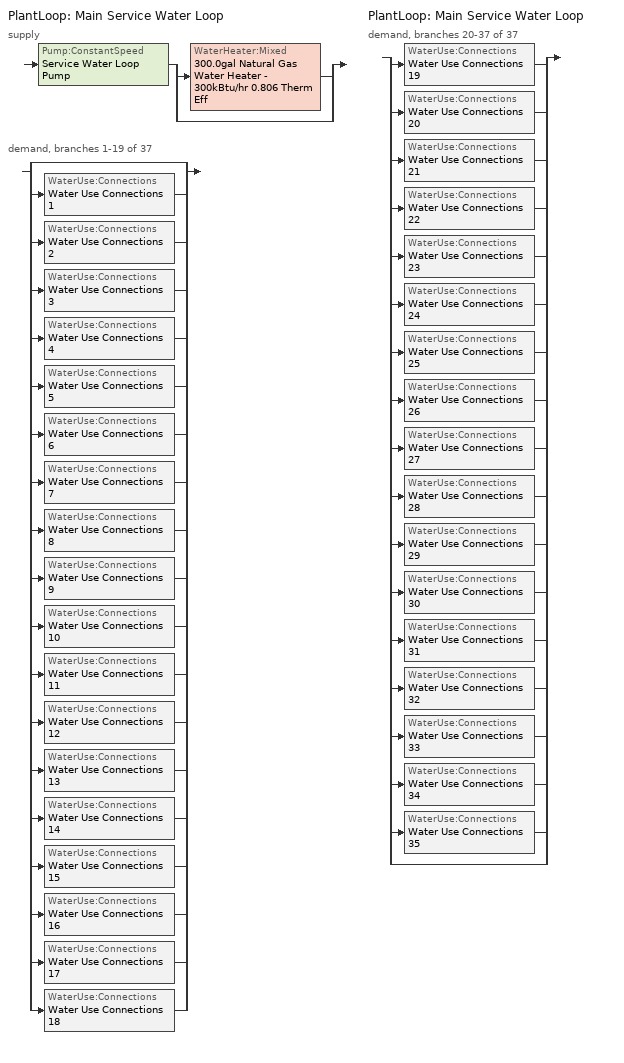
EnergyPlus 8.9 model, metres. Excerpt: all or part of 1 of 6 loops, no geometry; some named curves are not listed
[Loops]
PlantLoop 'Main Service Water Loop'
 supply: Pump:ConstantSpeed 'Service Water Loop Pump' > split
  | WaterHeater:Mixed '300.0gal Natural Gas Water Heater - 300kBtu/hr 0.806 Therm Eff'
  | bypass
 demand, branches 1-19 of 37: split
  | bypass
  | WaterUse:Connections 'Water Use Connections 1'
  | WaterUse:Connections 'Water Use Connections 2'
  | WaterUse:Connections 'Water Use Connections 3'
  | WaterUse:Connections 'Water Use Connections 4'
  | WaterUse:Connections 'Water Use Connections 5'
  | WaterUse:Connections 'Water Use Connections 6'
  | WaterUse:Connections 'Water Use Connections 7'
  | WaterUse:Connections 'Water Use Connections 8'
  | WaterUse:Connections 'Water Use Connections 9'
  | WaterUse:Connections 'Water Use Connections 10'
  | WaterUse:Connections 'Water Use Connections 11'
  | WaterUse:Connections 'Water Use Connections 12'
  | WaterUse:Connections 'Water Use Connections 13'
  | WaterUse:Connections 'Water Use Connections 14'
  | WaterUse:Connections 'Water Use Connections 15'
  | WaterUse:Connections 'Water Use Connections 16'
  | WaterUse:Connections 'Water Use Connections 17'
  | WaterUse:Connections 'Water Use Connections 18'
PlantLoop 'Main Service Water Loop'
 demand, branches 20-37 of 37: split
  | WaterUse:Connections 'Water Use Connections 19'
  | WaterUse:Connections 'Water Use Connections 20'
  | WaterUse:Connections 'Water Use Connections 21'
  | WaterUse:Connections 'Water Use Connections 22'
  | WaterUse:Connections 'Water Use Connections 23'
  | WaterUse:Connections 'Water Use Connections 24'
  | WaterUse:Connections 'Water Use Connections 25'
  | WaterUse:Connections 'Water Use Connections 26'
  | WaterUse:Connections 'Water Use Connections 27'
  | WaterUse:Connections 'Water Use Connections 28'
  | WaterUse:Connections 'Water Use Connections 29'
  | WaterUse:Connections 'Water Use Connections 30'
  | WaterUse:Connections 'Water Use Connections 31'
  | WaterUse:Connections 'Water Use Connections 32'
  | WaterUse:Connections 'Water Use Connections 33'
  | WaterUse:Connections 'Water Use Connections 34'
  | WaterUse:Connections 'Water Use Connections 35'
  | bypass
[Coil:Cooling:DX:SingleSpeed] Availability Schedule=Always On Discrete; Gross Rated Total Cooling Capacity {W}=Autosize; Gross Rated Sensible Heat Ratio=Autosize; Rated Air Flow Rate {m3/s}=Autosize; Rated Evaporator Fan Power Per Volume Flow Rate {W/(m3/s)}=773.3; Condenser Type=AirCooled; Evaporative Condenser Effectiveness=0; Evaporative Condenser Air Flow Rate {m3/s}=Autosize; Evaporative Condenser Pump Rated Power Consumption {W}=Autosize; Crankcase Heater Capacity {W}=0; Maximum Outdoor Dry-Bulb Temperature for Crankcase Heater Operation {C}=0; Basin Heater Capacity {W/K}=0; Basin Heater Setpoint Temperature {C}=10
Name | Gross Rated Cooling COP {W/W} | Total Cooling Capacity Function of Temperature Curve | Total Cooling Capacity Function of Flow Fraction Curve | Energy Input Ratio Function of Temperature Curve | Energy Input Ratio Function of Flow Fraction Curve | Part Load Fraction Correlation Curve
GuestRoom402_405 ZN PTAC 1spd DX AC Clg Coil 13kBtu/hr 9.9EER | 3.34932 | PSZ-Fine Storage DX Coil Cap-FT 33 | DX Coil Cap-FF 33 | PSZ-AC DX Coil EIR-FT 33 | Split DX Coil EIR-FF 33 | HPACCOOLPLFFPLR 33
GuestRoom406_408 ZN PTAC 1spd DX AC Clg Coil 11kBtu/hr 10.5EER | 3.54883 | PSZ-Fine Storage DX Coil Cap-FT 34 | DX Coil Cap-FF 34 | PSZ-AC DX Coil EIR-FT 34 | Split DX Coil EIR-FF 34 | HPACCOOLPLFFPLR 34
GuestRoom409_412 ZN PTAC 1spd DX AC Clg Coil 45kBtu/hr 9.3EER | 3.17651 | PSZ-Fine Storage DX Coil Cap-FT 35 | DX Coil Cap-FF 35 | PSZ-AC DX Coil EIR-FT 35 | Split DX Coil EIR-FF 35 | HPACCOOLPLFFPLR 35
[PlantLoop]
Main Service Water Loop: Fluid Type=Water; Plant Equipment Operation Scheme=Main Service Water Loop Operation Schemes; Maximum Loop Temperature {C}=60; Minimum Loop Temperature {C}=10; Maximum Loop Flow Rate {m3/s}=Autosize; Minimum Loop Flow Rate {m3/s}=0; Plant Loop Volume {m3}=Autocalculate; Load Distribution Scheme=Optimal; Plant Loop Demand Calculation Scheme=SingleSetpoint
[Sizing:Plant]
Main Service Water Loop: Loop Type=Heating; Design Loop Exit Temperature {C}=60; Loop Design Temperature Difference {deltaC}=5; Sizing Option=NonCoincident; Zone Timesteps in Averaging Window=1; Coincident Sizing Factor Mode=None
[Pump:ConstantSpeed]
Service Water Loop Pump: Design Flow Rate {m3/s}=Autosize; Design Pump Head {Pa}=29891; Design Power Consumption {W}=Autosize; Motor Efficiency=0.855; Fraction of Motor Inefficiencies to Fluid Stream=0; Pump Control Type=Intermittent; Design Power Sizing Method=PowerPerFlowPerPressure; Design Electric Power per Unit Flow Rate {W/(m3/s)}=348701.1; Design Shaft Power per Unit Flow Rate per Unit Head=1.28205
[WaterHeater:Mixed]
300.0gal Natural Gas Water Heater - 300kBtu/hr 0.806 Therm Eff: Tank Volume {m3}=1.13562; Setpoint Temperature Schedule=Service Water Loop Temp - 140F; Deadband Temperature Difference {deltaC}=2; Maximum Temperature Limit {C}=82.2222; Heater Control Type=Cycle; Heater Maximum Capacity {W}=87921.3; Heater Ignition Minimum Flow Rate {m3/s}=0; Heater Ignition Delay {s}=0; Heater Fuel Type=NaturalGas; Heater Thermal Efficiency=0.806081; Off Cycle Parasitic Fuel Consumption Rate {W}=19.9992; Off Cycle Parasitic Fuel Type=NaturalGas; Off Cycle Parasitic Heat Fraction to Tank=0.8; On Cycle Parasitic Fuel Consumption Rate {W}=19.9992; On Cycle Parasitic Fuel Type=NaturalGas; On Cycle Parasitic Heat Fraction to Tank=0; Ambient Temperature Indicator=Schedule; Ambient Temperature Schedule=Water Heater Ambient Temp Schedule - 70F; Off Cycle Loss Coefficient to Ambient Temperature {W/K}=13.7474; Off Cycle Loss Fraction to Zone=1; On Cycle Loss Coefficient to Ambient Temperature {W/K}=13.7474; On Cycle Loss Fraction to Zone=1; Use Side Effectiveness=1; Source Side Effectiveness=1; Use Side Design Flow Rate {m3/s}=Autosize; Source Side Design Flow Rate {m3/s}=Autosize; Indirect Water Heating Recovery Time {hr}=1.5; Source Side Flow Control Mode=IndirectHeatPrimarySetpoint
[SetpointManager:Scheduled]
Service hot water setpoint manager: Control Variable=Temperature; Schedule=Service Water Loop Temp - 140F
[WaterUse:Connections]
Name | Water Use Equipment Name 1
Water Use Connections 1 | Guestroom103 Service Water Use 0.04gal/min
Water Use Connections 2 | Guestroom104 Service Water Use 0.04gal/min
Water Use Connections 3 | Guestroom105 Service Water Use 0.04gal/min
Water Use Connections 4 | Guestroom202_205 Service Water Use 0.15gal/min
Water Use Connections 5 | Guestroom206_208 Service Water Use 0.12gal/min
Water Use Connections 6 | Guestroom209_212 Service Water Use 0.15gal/min
Water Use Connections 7 | Guestroom213 Service Water Use 0.04gal/min
Water Use Connections 8 | Guestroom214 Service Water Use 0.04gal/min
Water Use Connections 9 | Guestroom219 Service Water Use 0.04gal/min
Water Use Connections 10 | Guestroom220_223 Service Water Use 0.15gal/min
Water Use Connections 11 | Guestroom224 Service Water Use 0.04gal/min
Water Use Connections 12 | Guestroom309_312 Service Water Use 0.15gal/min
Water Use Connections 13 | Guestroom314 Service Water Use 0.04gal/min
Water Use Connections 14 | Guestroom315_318 Service Water Use 0.15gal/min
Water Use Connections 15 | Guestroom320_323 Service Water Use 0.15gal/min
Water Use Connections 16 | Guestroom101 Service Water Use 0.04gal/min
Water Use Connections 17 | Guestroom102 Service Water Use 0.04gal/min
Water Use Connections 18 | Guestroom201 Service Water Use 0.04gal/min
Water Use Connections 19 | Guestroom215_218 Service Water Use 0.15gal/min
Water Use Connections 20 | Guestroom301 Service Water Use 0.04gal/min
Water Use Connections 21 | Guestroom302_305 Service Water Use 0.15gal/min
Water Use Connections 22 | Guestroom306_308 Service Water Use 0.12gal/min
Water Use Connections 23 | Guestroom313 Service Water Use 0.04gal/min
Water Use Connections 24 | Guestroom319 Service Water Use 0.04gal/min
Water Use Connections 25 | Guestroom324 Service Water Use 0.04gal/min
Water Use Connections 26 | Guestroom401 Service Water Use 0.04gal/min
Water Use Connections 27 | Guestroom409_412 Service Water Use 0.15gal/min
Water Use Connections 28 | Guestroom415_418 Service Water Use 0.15gal/min
Water Use Connections 29 | Guestroom419 Service Water Use 0.04gal/min
Water Use Connections 30 | Guestroom420_423 Service Water Use 0.15gal/min
Water Use Connections 31 | Guestroom424 Service Water Use 0.04gal/min
Water Use Connections 32 | Guestroom402_405 Service Water Use 0.15gal/min
Water Use Connections 33 | Guestroom406_408 Service Water Use 0.12gal/min
Water Use Connections 34 | Guestroom413 Service Water Use 0.04gal/min
Water Use Connections 35 | Guestroom414 Service Water Use 0.04gal/min
[WaterUse:Equipment]
Name | Peak Flow Rate {m3/s} | Flow Rate Fraction Schedule | Target Temperature Schedule | Sensible Fraction Schedule | Latent Fraction Schedule
Guestroom103 Service Water Use 0.04gal/min | 2.3345e-06 | HotelSmall GuestRoom_SHW_Sch | Schedule Ruleset 5 | Schedule Ruleset 3 | Schedule Ruleset 4
Guestroom104 Service Water Use 0.04gal/min | 2.33434e-06 | HotelSmall GuestRoom_SHW_Sch | Schedule Ruleset 8 | Schedule Ruleset 6 | Schedule Ruleset 7
Guestroom105 Service Water Use 0.04gal/min | 2.33434e-06 | HotelSmall GuestRoom_SHW_Sch | Schedule Ruleset 11 | Schedule Ruleset 9 | Schedule Ruleset 10
Guestroom202_205 Service Water Use 0.15gal/min | 9.33801e-06 | HotelSmall GuestRoom_SHW_Sch | Schedule Ruleset 14 | Schedule Ruleset 12 | Schedule Ruleset 13
Guestroom206_208 Service Water Use 0.12gal/min | 7.54224e-06 | HotelSmall GuestRoom_SHW_Sch | Schedule Ruleset 17 | Schedule Ruleset 15 | Schedule Ruleset 16
Guestroom209_212 Service Water Use 0.15gal/min | 9.33801e-06 | HotelSmall GuestRoom_SHW_Sch | Schedule Ruleset 20 | Schedule Ruleset 18 | Schedule Ruleset 19
Guestroom213 Service Water Use 0.04gal/min | 2.3345e-06 | HotelSmall GuestRoom_SHW_Sch | Schedule Ruleset 23 | Schedule Ruleset 21 | Schedule Ruleset 22
Guestroom214 Service Water Use 0.04gal/min | 2.33434e-06 | HotelSmall GuestRoom_SHW_Sch | Schedule Ruleset 26 | Schedule Ruleset 24 | Schedule Ruleset 25
Guestroom219 Service Water Use 0.04gal/min | 2.33434e-06 | HotelSmall GuestRoom_SHW_Sch | Schedule Ruleset 29 | Schedule Ruleset 27 | Schedule Ruleset 28
Guestroom220_223 Service Water Use 0.15gal/min | 9.33735e-06 | HotelSmall GuestRoom_SHW_Sch | Schedule Ruleset 32 | Schedule Ruleset 30 | Schedule Ruleset 31
Guestroom224 Service Water Use 0.04gal/min | 2.33434e-06 | HotelSmall GuestRoom_SHW_Sch | Schedule Ruleset 35 | Schedule Ruleset 33 | Schedule Ruleset 34
Guestroom309_312 Service Water Use 0.15gal/min | 9.33801e-06 | HotelSmall GuestRoom_SHW_Sch | Schedule Ruleset 38 | Schedule Ruleset 36 | Schedule Ruleset 37
Guestroom314 Service Water Use 0.04gal/min | 2.33434e-06 | HotelSmall GuestRoom_SHW_Sch | Schedule Ruleset 41 | Schedule Ruleset 39 | Schedule Ruleset 40
Guestroom315_318 Service Water Use 0.15gal/min | 9.33735e-06 | HotelSmall GuestRoom_SHW_Sch | Schedule Ruleset 44 | Schedule Ruleset 42 | Schedule Ruleset 43
Guestroom320_323 Service Water Use 0.15gal/min | 9.33735e-06 | HotelSmall GuestRoom_SHW_Sch | Schedule Ruleset 47 | Schedule Ruleset 45 | Schedule Ruleset 46
Guestroom101 Service Water Use 0.04gal/min | 2.3345e-06 | HotelSmall AlwaysOff | Schedule Ruleset 50 | Schedule Ruleset 48 | Schedule Ruleset 49
Guestroom102 Service Water Use 0.04gal/min | 2.3345e-06 | HotelSmall AlwaysOff | Schedule Ruleset 53 | Schedule Ruleset 51 | Schedule Ruleset 52
Guestroom201 Service Water Use 0.04gal/min | 2.3345e-06 | HotelSmall AlwaysOff | Schedule Ruleset 56 | Schedule Ruleset 54 | Schedule Ruleset 55
Guestroom215_218 Service Water Use 0.15gal/min | 9.33735e-06 | HotelSmall AlwaysOff | Schedule Ruleset 59 | Schedule Ruleset 57 | Schedule Ruleset 58
Guestroom301 Service Water Use 0.04gal/min | 2.3345e-06 | HotelSmall AlwaysOff | Schedule Ruleset 62 | Schedule Ruleset 60 | Schedule Ruleset 61
Guestroom302_305 Service Water Use 0.15gal/min | 9.33801e-06 | HotelSmall AlwaysOff | Schedule Ruleset 65 | Schedule Ruleset 63 | Schedule Ruleset 64
Guestroom306_308 Service Water Use 0.12gal/min | 7.54224e-06 | HotelSmall AlwaysOff | Schedule Ruleset 68 | Schedule Ruleset 66 | Schedule Ruleset 67
Guestroom313 Service Water Use 0.04gal/min | 2.3345e-06 | HotelSmall AlwaysOff | Schedule Ruleset 71 | Schedule Ruleset 69 | Schedule Ruleset 70
Guestroom319 Service Water Use 0.04gal/min | 2.33434e-06 | HotelSmall AlwaysOff | Schedule Ruleset 74 | Schedule Ruleset 72 | Schedule Ruleset 73
Guestroom324 Service Water Use 0.04gal/min | 2.33434e-06 | HotelSmall AlwaysOff | Schedule Ruleset 77 | Schedule Ruleset 75 | Schedule Ruleset 76
Guestroom401 Service Water Use 0.04gal/min | 2.3345e-06 | HotelSmall GuestRoom_SHW_Sch | Schedule Ruleset 80 | Schedule Ruleset 78 | Schedule Ruleset 79
Guestroom409_412 Service Water Use 0.15gal/min | 9.33801e-06 | HotelSmall GuestRoom_SHW_Sch | Schedule Ruleset 83 | Schedule Ruleset 81 | Schedule Ruleset 82
Guestroom415_418 Service Water Use 0.15gal/min | 9.33735e-06 | HotelSmall GuestRoom_SHW_Sch | Schedule Ruleset 86 | Schedule Ruleset 84 | Schedule Ruleset 85
Guestroom419 Service Water Use 0.04gal/min | 2.33434e-06 | HotelSmall GuestRoom_SHW_Sch | Schedule Ruleset 89 | Schedule Ruleset 87 | Schedule Ruleset 88
Guestroom420_423 Service Water Use 0.15gal/min | 9.33735e-06 | HotelSmall GuestRoom_SHW_Sch | Schedule Ruleset 92 | Schedule Ruleset 90 | Schedule Ruleset 91
Guestroom424 Service Water Use 0.04gal/min | 2.33434e-06 | HotelSmall GuestRoom_SHW_Sch | Schedule Ruleset 95 | Schedule Ruleset 93 | Schedule Ruleset 94
Guestroom402_405 Service Water Use 0.15gal/min | 9.33801e-06 | HotelSmall AlwaysOff | Schedule Ruleset 98 | Schedule Ruleset 96 | Schedule Ruleset 97
Guestroom406_408 Service Water Use 0.12gal/min | 7.54224e-06 | HotelSmall AlwaysOff | Schedule Ruleset 101 | Schedule Ruleset 99 | Schedule Ruleset 100
Guestroom413 Service Water Use 0.04gal/min | 2.3345e-06 | HotelSmall AlwaysOff | Schedule Ruleset 104 | Schedule Ruleset 102 | Schedule Ruleset 103
Guestroom414 Service Water Use 0.04gal/min | 2.33434e-06 | HotelSmall AlwaysOff | Schedule Ruleset 107 | Schedule Ruleset 105 | Schedule Ruleset 106
[PlantEquipmentOperationSchemes]
Main Service Water Loop Operation Schemes: Control Scheme Object Type 1=PlantEquipmentOperation:HeatingLoad; Control Scheme Name 1=Main Service Water Loop Heating Operation Scheme; Control Scheme Schedule Name 1=Always On Discrete
[PlantEquipmentOperation:HeatingLoad]
Main Service Water Loop Heating Operation Scheme: Load Range Lower Limit 1 {W}=0; Load Range Upper Limit 1 {W}=1000000000; Range Equipment List Name 1=Main Service Water Loop Heating Equipment List
[PlantEquipmentList]
Main Service Water Loop Heating Equipment List: WaterHeater:Mixed, 300.0gal Natural Gas Water Heater - 300kBtu/hr 0.806 Therm Eff
[Schedule:Day:Interval]
HotelSmall AlwaysOff Default; HotelSmall AlwaysOff Summer Design Day; HotelSmall AlwaysOff Winter Design Day: No, 24:00, 0
HotelSmall GuestRoom_SHW_Sch Default; HotelSmall GuestRoom_SHW_Sch Summer Design Day; HotelSmall GuestRoom_SHW_Sch Winter Design Day: No, 01:00, 0.2, 04:00, 0.15, 05:00, 0.2, 06:00, 0.25, 07:00, 0.35, 08:00, 0.6, 09:00, 0.8, 10:00, 0.55, 11:00, 0.4, 12:00, 0.3, 17:00, 0.2, 18:00, 0.25, 19:00, 0.3, 22:00, 0.4, 23:00, 0.6, 24:00, 0.35
HotelSmall GuestRoom_SHW_Sch Wkdy Day: No, 01:00, 0.2, 04:00, 0.15, 05:00, 0.2, 06:00, 0.35, 07:00, 0.6, 08:00, 0.8, 09:00, 0.55, 10:00, 0.4, 11:00, 0.3, 17:00, 0.2, 18:00, 0.3, 19:00, 0.55, 21:00, 0.4, 22:00, 0.6, 23:00, 0.45, 24:00, 0.25
Schedule Day 100; Schedule Day 103; Schedule Day 106; Schedule Day 109; Schedule Day 112; Schedule Day 115; Schedule Day 118; Schedule Day 121; Schedule Day 124; Schedule Day 127; Schedule Day 130; Schedule Day 133; Schedule Day 136; Schedule Day 139; Schedule Day 142; Schedule Day 145; Schedule Day 148; Schedule Day 151; Schedule Day 154; Schedule Day 157; Schedule Day 160; Schedule Day 163; Schedule Day 166; Schedule Day 169; Schedule Day 172; Schedule Day 175; Schedule Day 178; Schedule Day 181; Schedule Day 184; Schedule Day 187; Schedule Day 190; Schedule Day 193; Schedule Day 89; Schedule Day 94; Schedule Day 97: No, 24:00, 0.2
Schedule Day 101; Schedule Day 104; Schedule Day 107; Schedule Day 110; Schedule Day 113; Schedule Day 116; Schedule Day 119; Schedule Day 122; Schedule Day 125; Schedule Day 128; Schedule Day 131; Schedule Day 134; Schedule Day 137; Schedule Day 140; Schedule Day 143; Schedule Day 146; Schedule Day 149; Schedule Day 152; Schedule Day 155; Schedule Day 158; Schedule Day 161; Schedule Day 164; Schedule Day 167; Schedule Day 170; Schedule Day 173; Schedule Day 176; Schedule Day 179; Schedule Day 182; Schedule Day 185; Schedule Day 188; Schedule Day 191; Schedule Day 194; Schedule Day 90; Schedule Day 95; Schedule Day 98: No, 24:00, 0.05
Schedule Day 102; Schedule Day 105; Schedule Day 108; Schedule Day 111; Schedule Day 114; Schedule Day 117; Schedule Day 120; Schedule Day 123; Schedule Day 126; Schedule Day 129; Schedule Day 132; Schedule Day 135; Schedule Day 138; Schedule Day 141; Schedule Day 144; Schedule Day 147; Schedule Day 150; Schedule Day 153; Schedule Day 156; Schedule Day 159; Schedule Day 162; Schedule Day 165; Schedule Day 168; Schedule Day 171; Schedule Day 174; Schedule Day 177; Schedule Day 180; Schedule Day 183; Schedule Day 186; Schedule Day 189; Schedule Day 192; Schedule Day 195; Schedule Day 91; Schedule Day 96; Schedule Day 99; Service Water Loop Temp - 140F Default: No, 24:00, 60
Water Heater Ambient Temp Schedule - 70F Default: No, 24:00, 21.1111
[Schedule:Week:Daily]
HotelSmall AlwaysOff Week Rule - Jan1-Dec31: HotelSmall AlwaysOff Default, HotelSmall AlwaysOff Default, HotelSmall AlwaysOff Default, HotelSmall AlwaysOff Default, HotelSmall AlwaysOff Default, HotelSmall AlwaysOff Default, HotelSmall AlwaysOff Default, HotelSmall AlwaysOff Default, HotelSmall AlwaysOff Summer Design Day, HotelSmall AlwaysOff Winter Design Day, HotelSmall AlwaysOff Default, HotelSmall AlwaysOff Default
HotelSmall GuestRoom_SHW_Sch Week Rule - Jan1-Dec31: HotelSmall GuestRoom_SHW_Sch Default, HotelSmall GuestRoom_SHW_Sch Wkdy Day, HotelSmall GuestRoom_SHW_Sch Wkdy Day, HotelSmall GuestRoom_SHW_Sch Wkdy Day, HotelSmall GuestRoom_SHW_Sch Wkdy Day, HotelSmall GuestRoom_SHW_Sch Wkdy Day, HotelSmall GuestRoom_SHW_Sch Default, HotelSmall GuestRoom_SHW_Sch Default, HotelSmall GuestRoom_SHW_Sch Summer Design Day, HotelSmall GuestRoom_SHW_Sch Winter Design Day, HotelSmall GuestRoom_SHW_Sch Default, HotelSmall GuestRoom_SHW_Sch Default
Schedule Ruleset 10 Week Rule - Jan1-Dec31: Schedule Day 98, Schedule Day 98, Schedule Day 98, Schedule Day 98, Schedule Day 98, Schedule Day 98, Schedule Day 98, Schedule Day 98, Schedule Day 98, Schedule Day 98, Schedule Day 98, Schedule Day 98
Schedule Ruleset 100 Week Rule - Jan1-Dec31: Schedule Day 188, Schedule Day 188, Schedule Day 188, Schedule Day 188, Schedule Day 188, Schedule Day 188, Schedule Day 188, Schedule Day 188, Schedule Day 188, Schedule Day 188, Schedule Day 188, Schedule Day 188
Schedule Ruleset 101 Week Rule - Jan1-Dec31: Schedule Day 189, Schedule Day 189, Schedule Day 189, Schedule Day 189, Schedule Day 189, Schedule Day 189, Schedule Day 189, Schedule Day 189, Schedule Day 189, Schedule Day 189, Schedule Day 189, Schedule Day 189
Schedule Ruleset 102 Week Rule - Jan1-Dec31: Schedule Day 190, Schedule Day 190, Schedule Day 190, Schedule Day 190, Schedule Day 190, Schedule Day 190, Schedule Day 190, Schedule Day 190, Schedule Day 190, Schedule Day 190, Schedule Day 190, Schedule Day 190
Schedule Ruleset 103 Week Rule - Jan1-Dec31: Schedule Day 191, Schedule Day 191, Schedule Day 191, Schedule Day 191, Schedule Day 191, Schedule Day 191, Schedule Day 191, Schedule Day 191, Schedule Day 191, Schedule Day 191, Schedule Day 191, Schedule Day 191
Schedule Ruleset 104 Week Rule - Jan1-Dec31: Schedule Day 192, Schedule Day 192, Schedule Day 192, Schedule Day 192, Schedule Day 192, Schedule Day 192, Schedule Day 192, Schedule Day 192, Schedule Day 192, Schedule Day 192, Schedule Day 192, Schedule Day 192
Schedule Ruleset 105 Week Rule - Jan1-Dec31: Schedule Day 193, Schedule Day 193, Schedule Day 193, Schedule Day 193, Schedule Day 193, Schedule Day 193, Schedule Day 193, Schedule Day 193, Schedule Day 193, Schedule Day 193, Schedule Day 193, Schedule Day 193
Schedule Ruleset 106 Week Rule - Jan1-Dec31: Schedule Day 194, Schedule Day 194, Schedule Day 194, Schedule Day 194, Schedule Day 194, Schedule Day 194, Schedule Day 194, Schedule Day 194, Schedule Day 194, Schedule Day 194, Schedule Day 194, Schedule Day 194
Schedule Ruleset 107 Week Rule - Jan1-Dec31: Schedule Day 195, Schedule Day 195, Schedule Day 195, Schedule Day 195, Schedule Day 195, Schedule Day 195, Schedule Day 195, Schedule Day 195, Schedule Day 195, Schedule Day 195, Schedule Day 195, Schedule Day 195
Schedule Ruleset 11 Week Rule - Jan1-Dec31: Schedule Day 99, Schedule Day 99, Schedule Day 99, Schedule Day 99, Schedule Day 99, Schedule Day 99, Schedule Day 99, Schedule Day 99, Schedule Day 99, Schedule Day 99, Schedule Day 99, Schedule Day 99
Schedule Ruleset 12 Week Rule - Jan1-Dec31: Schedule Day 100, Schedule Day 100, Schedule Day 100, Schedule Day 100, Schedule Day 100, Schedule Day 100, Schedule Day 100, Schedule Day 100, Schedule Day 100, Schedule Day 100, Schedule Day 100, Schedule Day 100
Schedule Ruleset 13 Week Rule - Jan1-Dec31: Schedule Day 101, Schedule Day 101, Schedule Day 101, Schedule Day 101, Schedule Day 101, Schedule Day 101, Schedule Day 101, Schedule Day 101, Schedule Day 101, Schedule Day 101, Schedule Day 101, Schedule Day 101
Schedule Ruleset 14 Week Rule - Jan1-Dec31: Schedule Day 102, Schedule Day 102, Schedule Day 102, Schedule Day 102, Schedule Day 102, Schedule Day 102, Schedule Day 102, Schedule Day 102, Schedule Day 102, Schedule Day 102, Schedule Day 102, Schedule Day 102
Schedule Ruleset 15 Week Rule - Jan1-Dec31: Schedule Day 103, Schedule Day 103, Schedule Day 103, Schedule Day 103, Schedule Day 103, Schedule Day 103, Schedule Day 103, Schedule Day 103, Schedule Day 103, Schedule Day 103, Schedule Day 103, Schedule Day 103
Schedule Ruleset 16 Week Rule - Jan1-Dec31: Schedule Day 104, Schedule Day 104, Schedule Day 104, Schedule Day 104, Schedule Day 104, Schedule Day 104, Schedule Day 104, Schedule Day 104, Schedule Day 104, Schedule Day 104, Schedule Day 104, Schedule Day 104
Schedule Ruleset 17 Week Rule - Jan1-Dec31: Schedule Day 105, Schedule Day 105, Schedule Day 105, Schedule Day 105, Schedule Day 105, Schedule Day 105, Schedule Day 105, Schedule Day 105, Schedule Day 105, Schedule Day 105, Schedule Day 105, Schedule Day 105
Schedule Ruleset 18 Week Rule - Jan1-Dec31: Schedule Day 106, Schedule Day 106, Schedule Day 106, Schedule Day 106, Schedule Day 106, Schedule Day 106, Schedule Day 106, Schedule Day 106, Schedule Day 106, Schedule Day 106, Schedule Day 106, Schedule Day 106
Schedule Ruleset 19 Week Rule - Jan1-Dec31: Schedule Day 107, Schedule Day 107, Schedule Day 107, Schedule Day 107, Schedule Day 107, Schedule Day 107, Schedule Day 107, Schedule Day 107, Schedule Day 107, Schedule Day 107, Schedule Day 107, Schedule Day 107
Schedule Ruleset 20 Week Rule - Jan1-Dec31: Schedule Day 108, Schedule Day 108, Schedule Day 108, Schedule Day 108, Schedule Day 108, Schedule Day 108, Schedule Day 108, Schedule Day 108, Schedule Day 108, Schedule Day 108, Schedule Day 108, Schedule Day 108
Schedule Ruleset 21 Week Rule - Jan1-Dec31: Schedule Day 109, Schedule Day 109, Schedule Day 109, Schedule Day 109, Schedule Day 109, Schedule Day 109, Schedule Day 109, Schedule Day 109, Schedule Day 109, Schedule Day 109, Schedule Day 109, Schedule Day 109
Schedule Ruleset 22 Week Rule - Jan1-Dec31: Schedule Day 110, Schedule Day 110, Schedule Day 110, Schedule Day 110, Schedule Day 110, Schedule Day 110, Schedule Day 110, Schedule Day 110, Schedule Day 110, Schedule Day 110, Schedule Day 110, Schedule Day 110
Schedule Ruleset 23 Week Rule - Jan1-Dec31: Schedule Day 111, Schedule Day 111, Schedule Day 111, Schedule Day 111, Schedule Day 111, Schedule Day 111, Schedule Day 111, Schedule Day 111, Schedule Day 111, Schedule Day 111, Schedule Day 111, Schedule Day 111
Schedule Ruleset 24 Week Rule - Jan1-Dec31: Schedule Day 112, Schedule Day 112, Schedule Day 112, Schedule Day 112, Schedule Day 112, Schedule Day 112, Schedule Day 112, Schedule Day 112, Schedule Day 112, Schedule Day 112, Schedule Day 112, Schedule Day 112
Schedule Ruleset 25 Week Rule - Jan1-Dec31: Schedule Day 113, Schedule Day 113, Schedule Day 113, Schedule Day 113, Schedule Day 113, Schedule Day 113, Schedule Day 113, Schedule Day 113, Schedule Day 113, Schedule Day 113, Schedule Day 113, Schedule Day 113
Schedule Ruleset 26 Week Rule - Jan1-Dec31: Schedule Day 114, Schedule Day 114, Schedule Day 114, Schedule Day 114, Schedule Day 114, Schedule Day 114, Schedule Day 114, Schedule Day 114, Schedule Day 114, Schedule Day 114, Schedule Day 114, Schedule Day 114
Schedule Ruleset 27 Week Rule - Jan1-Dec31: Schedule Day 115, Schedule Day 115, Schedule Day 115, Schedule Day 115, Schedule Day 115, Schedule Day 115, Schedule Day 115, Schedule Day 115, Schedule Day 115, Schedule Day 115, Schedule Day 115, Schedule Day 115
Schedule Ruleset 28 Week Rule - Jan1-Dec31: Schedule Day 116, Schedule Day 116, Schedule Day 116, Schedule Day 116, Schedule Day 116, Schedule Day 116, Schedule Day 116, Schedule Day 116, Schedule Day 116, Schedule Day 116, Schedule Day 116, Schedule Day 116
Schedule Ruleset 29 Week Rule - Jan1-Dec31: Schedule Day 117, Schedule Day 117, Schedule Day 117, Schedule Day 117, Schedule Day 117, Schedule Day 117, Schedule Day 117, Schedule Day 117, Schedule Day 117, Schedule Day 117, Schedule Day 117, Schedule Day 117
Schedule Ruleset 3 Week Rule - Jan1-Dec31: Schedule Day 89, Schedule Day 89, Schedule Day 89, Schedule Day 89, Schedule Day 89, Schedule Day 89, Schedule Day 89, Schedule Day 89, Schedule Day 89, Schedule Day 89, Schedule Day 89, Schedule Day 89
Schedule Ruleset 30 Week Rule - Jan1-Dec31: Schedule Day 118, Schedule Day 118, Schedule Day 118, Schedule Day 118, Schedule Day 118, Schedule Day 118, Schedule Day 118, Schedule Day 118, Schedule Day 118, Schedule Day 118, Schedule Day 118, Schedule Day 118
Schedule Ruleset 31 Week Rule - Jan1-Dec31: Schedule Day 119, Schedule Day 119, Schedule Day 119, Schedule Day 119, Schedule Day 119, Schedule Day 119, Schedule Day 119, Schedule Day 119, Schedule Day 119, Schedule Day 119, Schedule Day 119, Schedule Day 119
Schedule Ruleset 32 Week Rule - Jan1-Dec31: Schedule Day 120, Schedule Day 120, Schedule Day 120, Schedule Day 120, Schedule Day 120, Schedule Day 120, Schedule Day 120, Schedule Day 120, Schedule Day 120, Schedule Day 120, Schedule Day 120, Schedule Day 120
Schedule Ruleset 33 Week Rule - Jan1-Dec31: Schedule Day 121, Schedule Day 121, Schedule Day 121, Schedule Day 121, Schedule Day 121, Schedule Day 121, Schedule Day 121, Schedule Day 121, Schedule Day 121, Schedule Day 121, Schedule Day 121, Schedule Day 121
Schedule Ruleset 34 Week Rule - Jan1-Dec31: Schedule Day 122, Schedule Day 122, Schedule Day 122, Schedule Day 122, Schedule Day 122, Schedule Day 122, Schedule Day 122, Schedule Day 122, Schedule Day 122, Schedule Day 122, Schedule Day 122, Schedule Day 122
Schedule Ruleset 35 Week Rule - Jan1-Dec31: Schedule Day 123, Schedule Day 123, Schedule Day 123, Schedule Day 123, Schedule Day 123, Schedule Day 123, Schedule Day 123, Schedule Day 123, Schedule Day 123, Schedule Day 123, Schedule Day 123, Schedule Day 123
Schedule Ruleset 36 Week Rule - Jan1-Dec31: Schedule Day 124, Schedule Day 124, Schedule Day 124, Schedule Day 124, Schedule Day 124, Schedule Day 124, Schedule Day 124, Schedule Day 124, Schedule Day 124, Schedule Day 124, Schedule Day 124, Schedule Day 124
Schedule Ruleset 37 Week Rule - Jan1-Dec31: Schedule Day 125, Schedule Day 125, Schedule Day 125, Schedule Day 125, Schedule Day 125, Schedule Day 125, Schedule Day 125, Schedule Day 125, Schedule Day 125, Schedule Day 125, Schedule Day 125, Schedule Day 125
Schedule Ruleset 38 Week Rule - Jan1-Dec31: Schedule Day 126, Schedule Day 126, Schedule Day 126, Schedule Day 126, Schedule Day 126, Schedule Day 126, Schedule Day 126, Schedule Day 126, Schedule Day 126, Schedule Day 126, Schedule Day 126, Schedule Day 126
Schedule Ruleset 39 Week Rule - Jan1-Dec31: Schedule Day 127, Schedule Day 127, Schedule Day 127, Schedule Day 127, Schedule Day 127, Schedule Day 127, Schedule Day 127, Schedule Day 127, Schedule Day 127, Schedule Day 127, Schedule Day 127, Schedule Day 127
Schedule Ruleset 4 Week Rule - Jan1-Dec31: Schedule Day 90, Schedule Day 90, Schedule Day 90, Schedule Day 90, Schedule Day 90, Schedule Day 90, Schedule Day 90, Schedule Day 90, Schedule Day 90, Schedule Day 90, Schedule Day 90, Schedule Day 90
Schedule Ruleset 40 Week Rule - Jan1-Dec31: Schedule Day 128, Schedule Day 128, Schedule Day 128, Schedule Day 128, Schedule Day 128, Schedule Day 128, Schedule Day 128, Schedule Day 128, Schedule Day 128, Schedule Day 128, Schedule Day 128, Schedule Day 128
Schedule Ruleset 41 Week Rule - Jan1-Dec31: Schedule Day 129, Schedule Day 129, Schedule Day 129, Schedule Day 129, Schedule Day 129, Schedule Day 129, Schedule Day 129, Schedule Day 129, Schedule Day 129, Schedule Day 129, Schedule Day 129, Schedule Day 129
Schedule Ruleset 42 Week Rule - Jan1-Dec31: Schedule Day 130, Schedule Day 130, Schedule Day 130, Schedule Day 130, Schedule Day 130, Schedule Day 130, Schedule Day 130, Schedule Day 130, Schedule Day 130, Schedule Day 130, Schedule Day 130, Schedule Day 130
Schedule Ruleset 43 Week Rule - Jan1-Dec31: Schedule Day 131, Schedule Day 131, Schedule Day 131, Schedule Day 131, Schedule Day 131, Schedule Day 131, Schedule Day 131, Schedule Day 131, Schedule Day 131, Schedule Day 131, Schedule Day 131, Schedule Day 131
Schedule Ruleset 44 Week Rule - Jan1-Dec31: Schedule Day 132, Schedule Day 132, Schedule Day 132, Schedule Day 132, Schedule Day 132, Schedule Day 132, Schedule Day 132, Schedule Day 132, Schedule Day 132, Schedule Day 132, Schedule Day 132, Schedule Day 132
Schedule Ruleset 45 Week Rule - Jan1-Dec31: Schedule Day 133, Schedule Day 133, Schedule Day 133, Schedule Day 133, Schedule Day 133, Schedule Day 133, Schedule Day 133, Schedule Day 133, Schedule Day 133, Schedule Day 133, Schedule Day 133, Schedule Day 133
Schedule Ruleset 46 Week Rule - Jan1-Dec31: Schedule Day 134, Schedule Day 134, Schedule Day 134, Schedule Day 134, Schedule Day 134, Schedule Day 134, Schedule Day 134, Schedule Day 134, Schedule Day 134, Schedule Day 134, Schedule Day 134, Schedule Day 134
Schedule Ruleset 47 Week Rule - Jan1-Dec31: Schedule Day 135, Schedule Day 135, Schedule Day 135, Schedule Day 135, Schedule Day 135, Schedule Day 135, Schedule Day 135, Schedule Day 135, Schedule Day 135, Schedule Day 135, Schedule Day 135, Schedule Day 135
Schedule Ruleset 48 Week Rule - Jan1-Dec31: Schedule Day 136, Schedule Day 136, Schedule Day 136, Schedule Day 136, Schedule Day 136, Schedule Day 136, Schedule Day 136, Schedule Day 136, Schedule Day 136, Schedule Day 136, Schedule Day 136, Schedule Day 136
Schedule Ruleset 49 Week Rule - Jan1-Dec31: Schedule Day 137, Schedule Day 137, Schedule Day 137, Schedule Day 137, Schedule Day 137, Schedule Day 137, Schedule Day 137, Schedule Day 137, Schedule Day 137, Schedule Day 137, Schedule Day 137, Schedule Day 137
Schedule Ruleset 5 Week Rule - Jan1-Dec31: Schedule Day 91, Schedule Day 91, Schedule Day 91, Schedule Day 91, Schedule Day 91, Schedule Day 91, Schedule Day 91, Schedule Day 91, Schedule Day 91, Schedule Day 91, Schedule Day 91, Schedule Day 91
Schedule Ruleset 50 Week Rule - Jan1-Dec31: Schedule Day 138, Schedule Day 138, Schedule Day 138, Schedule Day 138, Schedule Day 138, Schedule Day 138, Schedule Day 138, Schedule Day 138, Schedule Day 138, Schedule Day 138, Schedule Day 138, Schedule Day 138
Schedule Ruleset 51 Week Rule - Jan1-Dec31: Schedule Day 139, Schedule Day 139, Schedule Day 139, Schedule Day 139, Schedule Day 139, Schedule Day 139, Schedule Day 139, Schedule Day 139, Schedule Day 139, Schedule Day 139, Schedule Day 139, Schedule Day 139
Schedule Ruleset 52 Week Rule - Jan1-Dec31: Schedule Day 140, Schedule Day 140, Schedule Day 140, Schedule Day 140, Schedule Day 140, Schedule Day 140, Schedule Day 140, Schedule Day 140, Schedule Day 140, Schedule Day 140, Schedule Day 140, Schedule Day 140
Schedule Ruleset 53 Week Rule - Jan1-Dec31: Schedule Day 141, Schedule Day 141, Schedule Day 141, Schedule Day 141, Schedule Day 141, Schedule Day 141, Schedule Day 141, Schedule Day 141, Schedule Day 141, Schedule Day 141, Schedule Day 141, Schedule Day 141
Schedule Ruleset 54 Week Rule - Jan1-Dec31: Schedule Day 142, Schedule Day 142, Schedule Day 142, Schedule Day 142, Schedule Day 142, Schedule Day 142, Schedule Day 142, Schedule Day 142, Schedule Day 142, Schedule Day 142, Schedule Day 142, Schedule Day 142
Schedule Ruleset 55 Week Rule - Jan1-Dec31: Schedule Day 143, Schedule Day 143, Schedule Day 143, Schedule Day 143, Schedule Day 143, Schedule Day 143, Schedule Day 143, Schedule Day 143, Schedule Day 143, Schedule Day 143, Schedule Day 143, Schedule Day 143
Schedule Ruleset 56 Week Rule - Jan1-Dec31: Schedule Day 144, Schedule Day 144, Schedule Day 144, Schedule Day 144, Schedule Day 144, Schedule Day 144, Schedule Day 144, Schedule Day 144, Schedule Day 144, Schedule Day 144, Schedule Day 144, Schedule Day 144
Schedule Ruleset 57 Week Rule - Jan1-Dec31: Schedule Day 145, Schedule Day 145, Schedule Day 145, Schedule Day 145, Schedule Day 145, Schedule Day 145, Schedule Day 145, Schedule Day 145, Schedule Day 145, Schedule Day 145, Schedule Day 145, Schedule Day 145
Schedule Ruleset 58 Week Rule - Jan1-Dec31: Schedule Day 146, Schedule Day 146, Schedule Day 146, Schedule Day 146, Schedule Day 146, Schedule Day 146, Schedule Day 146, Schedule Day 146, Schedule Day 146, Schedule Day 146, Schedule Day 146, Schedule Day 146
Schedule Ruleset 59 Week Rule - Jan1-Dec31: Schedule Day 147, Schedule Day 147, Schedule Day 147, Schedule Day 147, Schedule Day 147, Schedule Day 147, Schedule Day 147, Schedule Day 147, Schedule Day 147, Schedule Day 147, Schedule Day 147, Schedule Day 147
Schedule Ruleset 6 Week Rule - Jan1-Dec31: Schedule Day 94, Schedule Day 94, Schedule Day 94, Schedule Day 94, Schedule Day 94, Schedule Day 94, Schedule Day 94, Schedule Day 94, Schedule Day 94, Schedule Day 94, Schedule Day 94, Schedule Day 94
Schedule Ruleset 60 Week Rule - Jan1-Dec31: Schedule Day 148, Schedule Day 148, Schedule Day 148, Schedule Day 148, Schedule Day 148, Schedule Day 148, Schedule Day 148, Schedule Day 148, Schedule Day 148, Schedule Day 148, Schedule Day 148, Schedule Day 148
Schedule Ruleset 61 Week Rule - Jan1-Dec31: Schedule Day 149, Schedule Day 149, Schedule Day 149, Schedule Day 149, Schedule Day 149, Schedule Day 149, Schedule Day 149, Schedule Day 149, Schedule Day 149, Schedule Day 149, Schedule Day 149, Schedule Day 149
Schedule Ruleset 62 Week Rule - Jan1-Dec31: Schedule Day 150, Schedule Day 150, Schedule Day 150, Schedule Day 150, Schedule Day 150, Schedule Day 150, Schedule Day 150, Schedule Day 150, Schedule Day 150, Schedule Day 150, Schedule Day 150, Schedule Day 150
Schedule Ruleset 63 Week Rule - Jan1-Dec31: Schedule Day 151, Schedule Day 151, Schedule Day 151, Schedule Day 151, Schedule Day 151, Schedule Day 151, Schedule Day 151, Schedule Day 151, Schedule Day 151, Schedule Day 151, Schedule Day 151, Schedule Day 151
Schedule Ruleset 64 Week Rule - Jan1-Dec31: Schedule Day 152, Schedule Day 152, Schedule Day 152, Schedule Day 152, Schedule Day 152, Schedule Day 152, Schedule Day 152, Schedule Day 152, Schedule Day 152, Schedule Day 152, Schedule Day 152, Schedule Day 152
Schedule Ruleset 65 Week Rule - Jan1-Dec31: Schedule Day 153, Schedule Day 153, Schedule Day 153, Schedule Day 153, Schedule Day 153, Schedule Day 153, Schedule Day 153, Schedule Day 153, Schedule Day 153, Schedule Day 153, Schedule Day 153, Schedule Day 153
Schedule Ruleset 66 Week Rule - Jan1-Dec31: Schedule Day 154, Schedule Day 154, Schedule Day 154, Schedule Day 154, Schedule Day 154, Schedule Day 154, Schedule Day 154, Schedule Day 154, Schedule Day 154, Schedule Day 154, Schedule Day 154, Schedule Day 154
Schedule Ruleset 67 Week Rule - Jan1-Dec31: Schedule Day 155, Schedule Day 155, Schedule Day 155, Schedule Day 155, Schedule Day 155, Schedule Day 155, Schedule Day 155, Schedule Day 155, Schedule Day 155, Schedule Day 155, Schedule Day 155, Schedule Day 155
Schedule Ruleset 68 Week Rule - Jan1-Dec31: Schedule Day 156, Schedule Day 156, Schedule Day 156, Schedule Day 156, Schedule Day 156, Schedule Day 156, Schedule Day 156, Schedule Day 156, Schedule Day 156, Schedule Day 156, Schedule Day 156, Schedule Day 156
Schedule Ruleset 69 Week Rule - Jan1-Dec31: Schedule Day 157, Schedule Day 157, Schedule Day 157, Schedule Day 157, Schedule Day 157, Schedule Day 157, Schedule Day 157, Schedule Day 157, Schedule Day 157, Schedule Day 157, Schedule Day 157, Schedule Day 157
Schedule Ruleset 7 Week Rule - Jan1-Dec31: Schedule Day 95, Schedule Day 95, Schedule Day 95, Schedule Day 95, Schedule Day 95, Schedule Day 95, Schedule Day 95, Schedule Day 95, Schedule Day 95, Schedule Day 95, Schedule Day 95, Schedule Day 95
Schedule Ruleset 70 Week Rule - Jan1-Dec31: Schedule Day 158, Schedule Day 158, Schedule Day 158, Schedule Day 158, Schedule Day 158, Schedule Day 158, Schedule Day 158, Schedule Day 158, Schedule Day 158, Schedule Day 158, Schedule Day 158, Schedule Day 158
Schedule Ruleset 71 Week Rule - Jan1-Dec31: Schedule Day 159, Schedule Day 159, Schedule Day 159, Schedule Day 159, Schedule Day 159, Schedule Day 159, Schedule Day 159, Schedule Day 159, Schedule Day 159, Schedule Day 159, Schedule Day 159, Schedule Day 159
Schedule Ruleset 72 Week Rule - Jan1-Dec31: Schedule Day 160, Schedule Day 160, Schedule Day 160, Schedule Day 160, Schedule Day 160, Schedule Day 160, Schedule Day 160, Schedule Day 160, Schedule Day 160, Schedule Day 160, Schedule Day 160, Schedule Day 160
Schedule Ruleset 73 Week Rule - Jan1-Dec31: Schedule Day 161, Schedule Day 161, Schedule Day 161, Schedule Day 161, Schedule Day 161, Schedule Day 161, Schedule Day 161, Schedule Day 161, Schedule Day 161, Schedule Day 161, Schedule Day 161, Schedule Day 161
Schedule Ruleset 74 Week Rule - Jan1-Dec31: Schedule Day 162, Schedule Day 162, Schedule Day 162, Schedule Day 162, Schedule Day 162, Schedule Day 162, Schedule Day 162, Schedule Day 162, Schedule Day 162, Schedule Day 162, Schedule Day 162, Schedule Day 162
Schedule Ruleset 75 Week Rule - Jan1-Dec31: Schedule Day 163, Schedule Day 163, Schedule Day 163, Schedule Day 163, Schedule Day 163, Schedule Day 163, Schedule Day 163, Schedule Day 163, Schedule Day 163, Schedule Day 163, Schedule Day 163, Schedule Day 163
Schedule Ruleset 76 Week Rule - Jan1-Dec31: Schedule Day 164, Schedule Day 164, Schedule Day 164, Schedule Day 164, Schedule Day 164, Schedule Day 164, Schedule Day 164, Schedule Day 164, Schedule Day 164, Schedule Day 164, Schedule Day 164, Schedule Day 164
Schedule Ruleset 77 Week Rule - Jan1-Dec31: Schedule Day 165, Schedule Day 165, Schedule Day 165, Schedule Day 165, Schedule Day 165, Schedule Day 165, Schedule Day 165, Schedule Day 165, Schedule Day 165, Schedule Day 165, Schedule Day 165, Schedule Day 165
Schedule Ruleset 78 Week Rule - Jan1-Dec31: Schedule Day 166, Schedule Day 166, Schedule Day 166, Schedule Day 166, Schedule Day 166, Schedule Day 166, Schedule Day 166, Schedule Day 166, Schedule Day 166, Schedule Day 166, Schedule Day 166, Schedule Day 166
Schedule Ruleset 79 Week Rule - Jan1-Dec31: Schedule Day 167, Schedule Day 167, Schedule Day 167, Schedule Day 167, Schedule Day 167, Schedule Day 167, Schedule Day 167, Schedule Day 167, Schedule Day 167, Schedule Day 167, Schedule Day 167, Schedule Day 167
Schedule Ruleset 8 Week Rule - Jan1-Dec31: Schedule Day 96, Schedule Day 96, Schedule Day 96, Schedule Day 96, Schedule Day 96, Schedule Day 96, Schedule Day 96, Schedule Day 96, Schedule Day 96, Schedule Day 96, Schedule Day 96, Schedule Day 96
Schedule Ruleset 80 Week Rule - Jan1-Dec31: Schedule Day 168, Schedule Day 168, Schedule Day 168, Schedule Day 168, Schedule Day 168, Schedule Day 168, Schedule Day 168, Schedule Day 168, Schedule Day 168, Schedule Day 168, Schedule Day 168, Schedule Day 168
Schedule Ruleset 81 Week Rule - Jan1-Dec31: Schedule Day 169, Schedule Day 169, Schedule Day 169, Schedule Day 169, Schedule Day 169, Schedule Day 169, Schedule Day 169, Schedule Day 169, Schedule Day 169, Schedule Day 169, Schedule Day 169, Schedule Day 169
Schedule Ruleset 82 Week Rule - Jan1-Dec31: Schedule Day 170, Schedule Day 170, Schedule Day 170, Schedule Day 170, Schedule Day 170, Schedule Day 170, Schedule Day 170, Schedule Day 170, Schedule Day 170, Schedule Day 170, Schedule Day 170, Schedule Day 170
Schedule Ruleset 83 Week Rule - Jan1-Dec31: Schedule Day 171, Schedule Day 171, Schedule Day 171, Schedule Day 171, Schedule Day 171, Schedule Day 171, Schedule Day 171, Schedule Day 171, Schedule Day 171, Schedule Day 171, Schedule Day 171, Schedule Day 171
Schedule Ruleset 84 Week Rule - Jan1-Dec31: Schedule Day 172, Schedule Day 172, Schedule Day 172, Schedule Day 172, Schedule Day 172, Schedule Day 172, Schedule Day 172, Schedule Day 172, Schedule Day 172, Schedule Day 172, Schedule Day 172, Schedule Day 172
Schedule Ruleset 85 Week Rule - Jan1-Dec31: Schedule Day 173, Schedule Day 173, Schedule Day 173, Schedule Day 173, Schedule Day 173, Schedule Day 173, Schedule Day 173, Schedule Day 173, Schedule Day 173, Schedule Day 173, Schedule Day 173, Schedule Day 173
Schedule Ruleset 86 Week Rule - Jan1-Dec31: Schedule Day 174, Schedule Day 174, Schedule Day 174, Schedule Day 174, Schedule Day 174, Schedule Day 174, Schedule Day 174, Schedule Day 174, Schedule Day 174, Schedule Day 174, Schedule Day 174, Schedule Day 174
Schedule Ruleset 87 Week Rule - Jan1-Dec31: Schedule Day 175, Schedule Day 175, Schedule Day 175, Schedule Day 175, Schedule Day 175, Schedule Day 175, Schedule Day 175, Schedule Day 175, Schedule Day 175, Schedule Day 175, Schedule Day 175, Schedule Day 175
Schedule Ruleset 88 Week Rule - Jan1-Dec31: Schedule Day 176, Schedule Day 176, Schedule Day 176, Schedule Day 176, Schedule Day 176, Schedule Day 176, Schedule Day 176, Schedule Day 176, Schedule Day 176, Schedule Day 176, Schedule Day 176, Schedule Day 176
Schedule Ruleset 89 Week Rule - Jan1-Dec31: Schedule Day 177, Schedule Day 177, Schedule Day 177, Schedule Day 177, Schedule Day 177, Schedule Day 177, Schedule Day 177, Schedule Day 177, Schedule Day 177, Schedule Day 177, Schedule Day 177, Schedule Day 177
Schedule Ruleset 9 Week Rule - Jan1-Dec31: Schedule Day 97, Schedule Day 97, Schedule Day 97, Schedule Day 97, Schedule Day 97, Schedule Day 97, Schedule Day 97, Schedule Day 97, Schedule Day 97, Schedule Day 97, Schedule Day 97, Schedule Day 97
Schedule Ruleset 90 Week Rule - Jan1-Dec31: Schedule Day 178, Schedule Day 178, Schedule Day 178, Schedule Day 178, Schedule Day 178, Schedule Day 178, Schedule Day 178, Schedule Day 178, Schedule Day 178, Schedule Day 178, Schedule Day 178, Schedule Day 178
Schedule Ruleset 91 Week Rule - Jan1-Dec31: Schedule Day 179, Schedule Day 179, Schedule Day 179, Schedule Day 179, Schedule Day 179, Schedule Day 179, Schedule Day 179, Schedule Day 179, Schedule Day 179, Schedule Day 179, Schedule Day 179, Schedule Day 179
Schedule Ruleset 92 Week Rule - Jan1-Dec31: Schedule Day 180, Schedule Day 180, Schedule Day 180, Schedule Day 180, Schedule Day 180, Schedule Day 180, Schedule Day 180, Schedule Day 180, Schedule Day 180, Schedule Day 180, Schedule Day 180, Schedule Day 180
Schedule Ruleset 93 Week Rule - Jan1-Dec31: Schedule Day 181, Schedule Day 181, Schedule Day 181, Schedule Day 181, Schedule Day 181, Schedule Day 181, Schedule Day 181, Schedule Day 181, Schedule Day 181, Schedule Day 181, Schedule Day 181, Schedule Day 181
Schedule Ruleset 94 Week Rule - Jan1-Dec31: Schedule Day 182, Schedule Day 182, Schedule Day 182, Schedule Day 182, Schedule Day 182, Schedule Day 182, Schedule Day 182, Schedule Day 182, Schedule Day 182, Schedule Day 182, Schedule Day 182, Schedule Day 182
Schedule Ruleset 95 Week Rule - Jan1-Dec31: Schedule Day 183, Schedule Day 183, Schedule Day 183, Schedule Day 183, Schedule Day 183, Schedule Day 183, Schedule Day 183, Schedule Day 183, Schedule Day 183, Schedule Day 183, Schedule Day 183, Schedule Day 183
Schedule Ruleset 96 Week Rule - Jan1-Dec31: Schedule Day 184, Schedule Day 184, Schedule Day 184, Schedule Day 184, Schedule Day 184, Schedule Day 184, Schedule Day 184, Schedule Day 184, Schedule Day 184, Schedule Day 184, Schedule Day 184, Schedule Day 184
Schedule Ruleset 97 Week Rule - Jan1-Dec31: Schedule Day 185, Schedule Day 185, Schedule Day 185, Schedule Day 185, Schedule Day 185, Schedule Day 185, Schedule Day 185, Schedule Day 185, Schedule Day 185, Schedule Day 185, Schedule Day 185, Schedule Day 185
Schedule Ruleset 98 Week Rule - Jan1-Dec31: Schedule Day 186, Schedule Day 186, Schedule Day 186, Schedule Day 186, Schedule Day 186, Schedule Day 186, Schedule Day 186, Schedule Day 186, Schedule Day 186, Schedule Day 186, Schedule Day 186, Schedule Day 186
Schedule Ruleset 99 Week Rule - Jan1-Dec31: Schedule Day 187, Schedule Day 187, Schedule Day 187, Schedule Day 187, Schedule Day 187, Schedule Day 187, Schedule Day 187, Schedule Day 187, Schedule Day 187, Schedule Day 187, Schedule Day 187, Schedule Day 187
Service Water Loop Temp - 140F Week Rule - Jan1-Dec31: Service Water Loop Temp - 140F Default, Service Water Loop Temp - 140F Default, Service Water Loop Temp - 140F Default, Service Water Loop Temp - 140F Default, Service Water Loop Temp - 140F Default, Service Water Loop Temp - 140F Default, Service Water Loop Temp - 140F Default, Service Water Loop Temp - 140F Default, Service Water Loop Temp - 140F Default, Service Water Loop Temp - 140F Default, Service Water Loop Temp - 140F Default, Service Water Loop Temp - 140F Default
Water Heater Ambient Temp Schedule - 70F Week Rule - Jan1-Dec31: Water Heater Ambient Temp Schedule - 70F Default, Water Heater Ambient Temp Schedule - 70F Default, Water Heater Ambient Temp Schedule - 70F Default, Water Heater Ambient Temp Schedule - 70F Default, Water Heater Ambient Temp Schedule - 70F Default, Water Heater Ambient Temp Schedule - 70F Default, Water Heater Ambient Temp Schedule - 70F Default, Water Heater Ambient Temp Schedule - 70F Default, Water Heater Ambient Temp Schedule - 70F Default, Water Heater Ambient Temp Schedule - 70F Default, Water Heater Ambient Temp Schedule - 70F Default, Water Heater Ambient Temp Schedule - 70F Default
[Schedule:Year]
HotelSmall AlwaysOff: HotelSmall AlwaysOff Week Rule - Jan1-Dec31, 1, 1, 12, 31
HotelSmall GuestRoom_SHW_Sch: HotelSmall GuestRoom_SHW_Sch Week Rule - Jan1-Dec31, 1, 1, 12, 31
Schedule Ruleset 10: Schedule Ruleset 10 Week Rule - Jan1-Dec31, 1, 1, 12, 31
Schedule Ruleset 100: Schedule Ruleset 100 Week Rule - Jan1-Dec31, 1, 1, 12, 31
Schedule Ruleset 101: Schedule Ruleset 101 Week Rule - Jan1-Dec31, 1, 1, 12, 31
Schedule Ruleset 102: Schedule Ruleset 102 Week Rule - Jan1-Dec31, 1, 1, 12, 31
Schedule Ruleset 103: Schedule Ruleset 103 Week Rule - Jan1-Dec31, 1, 1, 12, 31
Schedule Ruleset 104: Schedule Ruleset 104 Week Rule - Jan1-Dec31, 1, 1, 12, 31
Schedule Ruleset 105: Schedule Ruleset 105 Week Rule - Jan1-Dec31, 1, 1, 12, 31
Schedule Ruleset 106: Schedule Ruleset 106 Week Rule - Jan1-Dec31, 1, 1, 12, 31
Schedule Ruleset 107: Schedule Ruleset 107 Week Rule - Jan1-Dec31, 1, 1, 12, 31
Schedule Ruleset 11: Schedule Ruleset 11 Week Rule - Jan1-Dec31, 1, 1, 12, 31
Schedule Ruleset 12: Schedule Ruleset 12 Week Rule - Jan1-Dec31, 1, 1, 12, 31
Schedule Ruleset 13: Schedule Ruleset 13 Week Rule - Jan1-Dec31, 1, 1, 12, 31
Schedule Ruleset 14: Schedule Ruleset 14 Week Rule - Jan1-Dec31, 1, 1, 12, 31
Schedule Ruleset 15: Schedule Ruleset 15 Week Rule - Jan1-Dec31, 1, 1, 12, 31
Schedule Ruleset 16: Schedule Ruleset 16 Week Rule - Jan1-Dec31, 1, 1, 12, 31
Schedule Ruleset 17: Schedule Ruleset 17 Week Rule - Jan1-Dec31, 1, 1, 12, 31
Schedule Ruleset 18: Schedule Ruleset 18 Week Rule - Jan1-Dec31, 1, 1, 12, 31
Schedule Ruleset 19: Schedule Ruleset 19 Week Rule - Jan1-Dec31, 1, 1, 12, 31
Schedule Ruleset 20: Schedule Ruleset 20 Week Rule - Jan1-Dec31, 1, 1, 12, 31
Schedule Ruleset 21: Schedule Ruleset 21 Week Rule - Jan1-Dec31, 1, 1, 12, 31
Schedule Ruleset 22: Schedule Ruleset 22 Week Rule - Jan1-Dec31, 1, 1, 12, 31
Schedule Ruleset 23: Schedule Ruleset 23 Week Rule - Jan1-Dec31, 1, 1, 12, 31
Schedule Ruleset 24: Schedule Ruleset 24 Week Rule - Jan1-Dec31, 1, 1, 12, 31
Schedule Ruleset 25: Schedule Ruleset 25 Week Rule - Jan1-Dec31, 1, 1, 12, 31
Schedule Ruleset 26: Schedule Ruleset 26 Week Rule - Jan1-Dec31, 1, 1, 12, 31
Schedule Ruleset 27: Schedule Ruleset 27 Week Rule - Jan1-Dec31, 1, 1, 12, 31
Schedule Ruleset 28: Schedule Ruleset 28 Week Rule - Jan1-Dec31, 1, 1, 12, 31
Schedule Ruleset 29: Schedule Ruleset 29 Week Rule - Jan1-Dec31, 1, 1, 12, 31
Schedule Ruleset 3: Schedule Ruleset 3 Week Rule - Jan1-Dec31, 1, 1, 12, 31
Schedule Ruleset 30: Schedule Ruleset 30 Week Rule - Jan1-Dec31, 1, 1, 12, 31
Schedule Ruleset 31: Schedule Ruleset 31 Week Rule - Jan1-Dec31, 1, 1, 12, 31
Schedule Ruleset 32: Schedule Ruleset 32 Week Rule - Jan1-Dec31, 1, 1, 12, 31
Schedule Ruleset 33: Schedule Ruleset 33 Week Rule - Jan1-Dec31, 1, 1, 12, 31
Schedule Ruleset 34: Schedule Ruleset 34 Week Rule - Jan1-Dec31, 1, 1, 12, 31
Schedule Ruleset 35: Schedule Ruleset 35 Week Rule - Jan1-Dec31, 1, 1, 12, 31
Schedule Ruleset 36: Schedule Ruleset 36 Week Rule - Jan1-Dec31, 1, 1, 12, 31
Schedule Ruleset 37: Schedule Ruleset 37 Week Rule - Jan1-Dec31, 1, 1, 12, 31
Schedule Ruleset 38: Schedule Ruleset 38 Week Rule - Jan1-Dec31, 1, 1, 12, 31
Schedule Ruleset 39: Schedule Ruleset 39 Week Rule - Jan1-Dec31, 1, 1, 12, 31
Schedule Ruleset 4: Schedule Ruleset 4 Week Rule - Jan1-Dec31, 1, 1, 12, 31
Schedule Ruleset 40: Schedule Ruleset 40 Week Rule - Jan1-Dec31, 1, 1, 12, 31
Schedule Ruleset 41: Schedule Ruleset 41 Week Rule - Jan1-Dec31, 1, 1, 12, 31
Schedule Ruleset 42: Schedule Ruleset 42 Week Rule - Jan1-Dec31, 1, 1, 12, 31
Schedule Ruleset 43: Schedule Ruleset 43 Week Rule - Jan1-Dec31, 1, 1, 12, 31
Schedule Ruleset 44: Schedule Ruleset 44 Week Rule - Jan1-Dec31, 1, 1, 12, 31
Schedule Ruleset 45: Schedule Ruleset 45 Week Rule - Jan1-Dec31, 1, 1, 12, 31
Schedule Ruleset 46: Schedule Ruleset 46 Week Rule - Jan1-Dec31, 1, 1, 12, 31
Schedule Ruleset 47: Schedule Ruleset 47 Week Rule - Jan1-Dec31, 1, 1, 12, 31
Schedule Ruleset 48: Schedule Ruleset 48 Week Rule - Jan1-Dec31, 1, 1, 12, 31
Schedule Ruleset 49: Schedule Ruleset 49 Week Rule - Jan1-Dec31, 1, 1, 12, 31
Schedule Ruleset 5: Schedule Ruleset 5 Week Rule - Jan1-Dec31, 1, 1, 12, 31
Schedule Ruleset 50: Schedule Ruleset 50 Week Rule - Jan1-Dec31, 1, 1, 12, 31
Schedule Ruleset 51: Schedule Ruleset 51 Week Rule - Jan1-Dec31, 1, 1, 12, 31
Schedule Ruleset 52: Schedule Ruleset 52 Week Rule - Jan1-Dec31, 1, 1, 12, 31
Schedule Ruleset 53: Schedule Ruleset 53 Week Rule - Jan1-Dec31, 1, 1, 12, 31
Schedule Ruleset 54: Schedule Ruleset 54 Week Rule - Jan1-Dec31, 1, 1, 12, 31
Schedule Ruleset 55: Schedule Ruleset 55 Week Rule - Jan1-Dec31, 1, 1, 12, 31
Schedule Ruleset 56: Schedule Ruleset 56 Week Rule - Jan1-Dec31, 1, 1, 12, 31
Schedule Ruleset 57: Schedule Ruleset 57 Week Rule - Jan1-Dec31, 1, 1, 12, 31
Schedule Ruleset 58: Schedule Ruleset 58 Week Rule - Jan1-Dec31, 1, 1, 12, 31
Schedule Ruleset 59: Schedule Ruleset 59 Week Rule - Jan1-Dec31, 1, 1, 12, 31
Schedule Ruleset 6: Schedule Ruleset 6 Week Rule - Jan1-Dec31, 1, 1, 12, 31
Schedule Ruleset 60: Schedule Ruleset 60 Week Rule - Jan1-Dec31, 1, 1, 12, 31
Schedule Ruleset 61: Schedule Ruleset 61 Week Rule - Jan1-Dec31, 1, 1, 12, 31
Schedule Ruleset 62: Schedule Ruleset 62 Week Rule - Jan1-Dec31, 1, 1, 12, 31
Schedule Ruleset 63: Schedule Ruleset 63 Week Rule - Jan1-Dec31, 1, 1, 12, 31
Schedule Ruleset 64: Schedule Ruleset 64 Week Rule - Jan1-Dec31, 1, 1, 12, 31
Schedule Ruleset 65: Schedule Ruleset 65 Week Rule - Jan1-Dec31, 1, 1, 12, 31
Schedule Ruleset 66: Schedule Ruleset 66 Week Rule - Jan1-Dec31, 1, 1, 12, 31
Schedule Ruleset 67: Schedule Ruleset 67 Week Rule - Jan1-Dec31, 1, 1, 12, 31
Schedule Ruleset 68: Schedule Ruleset 68 Week Rule - Jan1-Dec31, 1, 1, 12, 31
Schedule Ruleset 69: Schedule Ruleset 69 Week Rule - Jan1-Dec31, 1, 1, 12, 31
Schedule Ruleset 7: Schedule Ruleset 7 Week Rule - Jan1-Dec31, 1, 1, 12, 31
Schedule Ruleset 70: Schedule Ruleset 70 Week Rule - Jan1-Dec31, 1, 1, 12, 31
Schedule Ruleset 71: Schedule Ruleset 71 Week Rule - Jan1-Dec31, 1, 1, 12, 31
Schedule Ruleset 72: Schedule Ruleset 72 Week Rule - Jan1-Dec31, 1, 1, 12, 31
Schedule Ruleset 73: Schedule Ruleset 73 Week Rule - Jan1-Dec31, 1, 1, 12, 31
Schedule Ruleset 74: Schedule Ruleset 74 Week Rule - Jan1-Dec31, 1, 1, 12, 31
Schedule Ruleset 75: Schedule Ruleset 75 Week Rule - Jan1-Dec31, 1, 1, 12, 31
Schedule Ruleset 76: Schedule Ruleset 76 Week Rule - Jan1-Dec31, 1, 1, 12, 31
Schedule Ruleset 77: Schedule Ruleset 77 Week Rule - Jan1-Dec31, 1, 1, 12, 31
Schedule Ruleset 78: Schedule Ruleset 78 Week Rule - Jan1-Dec31, 1, 1, 12, 31
Schedule Ruleset 79: Schedule Ruleset 79 Week Rule - Jan1-Dec31, 1, 1, 12, 31
Schedule Ruleset 8: Schedule Ruleset 8 Week Rule - Jan1-Dec31, 1, 1, 12, 31
Schedule Ruleset 80: Schedule Ruleset 80 Week Rule - Jan1-Dec31, 1, 1, 12, 31
Schedule Ruleset 81: Schedule Ruleset 81 Week Rule - Jan1-Dec31, 1, 1, 12, 31
Schedule Ruleset 82: Schedule Ruleset 82 Week Rule - Jan1-Dec31, 1, 1, 12, 31
Schedule Ruleset 83: Schedule Ruleset 83 Week Rule - Jan1-Dec31, 1, 1, 12, 31
Schedule Ruleset 84: Schedule Ruleset 84 Week Rule - Jan1-Dec31, 1, 1, 12, 31
Schedule Ruleset 85: Schedule Ruleset 85 Week Rule - Jan1-Dec31, 1, 1, 12, 31
Schedule Ruleset 86: Schedule Ruleset 86 Week Rule - Jan1-Dec31, 1, 1, 12, 31
Schedule Ruleset 87: Schedule Ruleset 87 Week Rule - Jan1-Dec31, 1, 1, 12, 31
Schedule Ruleset 88: Schedule Ruleset 88 Week Rule - Jan1-Dec31, 1, 1, 12, 31
Schedule Ruleset 89: Schedule Ruleset 89 Week Rule - Jan1-Dec31, 1, 1, 12, 31
Schedule Ruleset 9: Schedule Ruleset 9 Week Rule - Jan1-Dec31, 1, 1, 12, 31
Schedule Ruleset 90: Schedule Ruleset 90 Week Rule - Jan1-Dec31, 1, 1, 12, 31
Schedule Ruleset 91: Schedule Ruleset 91 Week Rule - Jan1-Dec31, 1, 1, 12, 31
Schedule Ruleset 92: Schedule Ruleset 92 Week Rule - Jan1-Dec31, 1, 1, 12, 31
Schedule Ruleset 93: Schedule Ruleset 93 Week Rule - Jan1-Dec31, 1, 1, 12, 31
Schedule Ruleset 94: Schedule Ruleset 94 Week Rule - Jan1-Dec31, 1, 1, 12, 31
Schedule Ruleset 95: Schedule Ruleset 95 Week Rule - Jan1-Dec31, 1, 1, 12, 31
Schedule Ruleset 96: Schedule Ruleset 96 Week Rule - Jan1-Dec31, 1, 1, 12, 31
Schedule Ruleset 97: Schedule Ruleset 97 Week Rule - Jan1-Dec31, 1, 1, 12, 31
Schedule Ruleset 98: Schedule Ruleset 98 Week Rule - Jan1-Dec31, 1, 1, 12, 31
Schedule Ruleset 99: Schedule Ruleset 99 Week Rule - Jan1-Dec31, 1, 1, 12, 31
Service Water Loop Temp - 140F: Service Water Loop Temp - 140F Week Rule - Jan1-Dec31, 1, 1, 12, 31
Water Heater Ambient Temp Schedule - 70F: Water Heater Ambient Temp Schedule - 70F Week Rule - Jan1-Dec31, 1, 1, 12, 31
[Schedule:Constant]
Always On Discrete: Hourly Value=1
